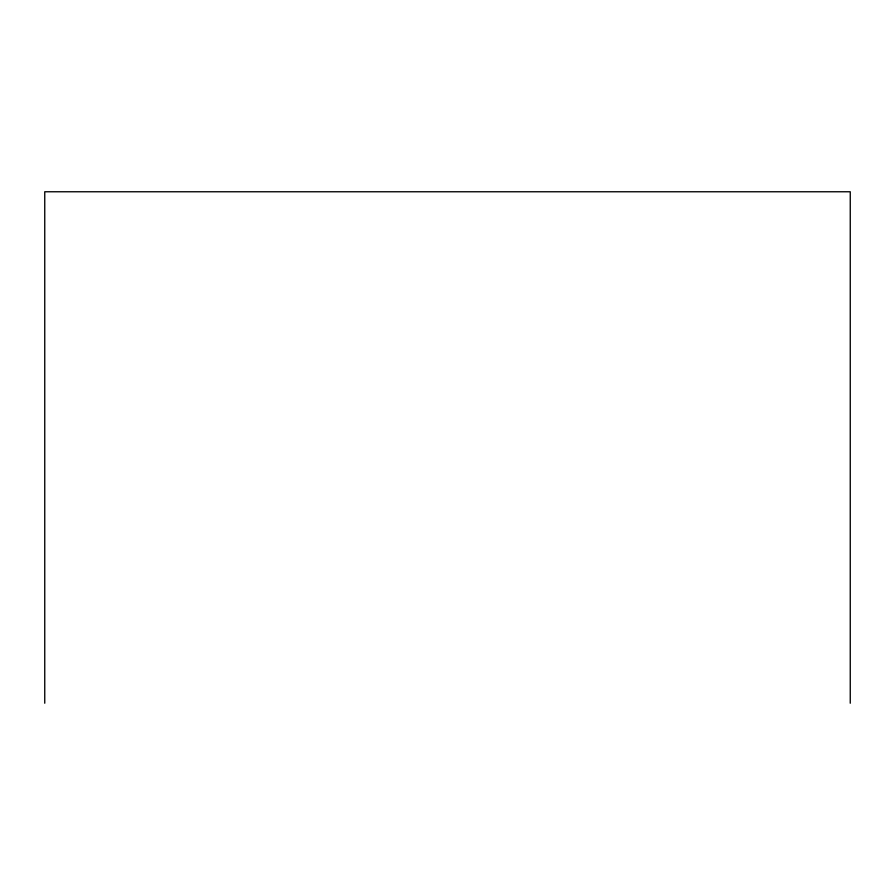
<?xml version="1.0" encoding="UTF-8"?>
<svg xmlns="http://www.w3.org/2000/svg" width="895" height="895" viewBox="0 0 895 895"><rect width="100%" height="100%" fill="white"/><g stroke="black" fill="none" stroke-linecap="round" stroke-linejoin="round"><path stroke-width="1.34" d="M850.25 703.235L850.25 191.765L44.75 191.765L44.75 703.235"/></g></svg>
